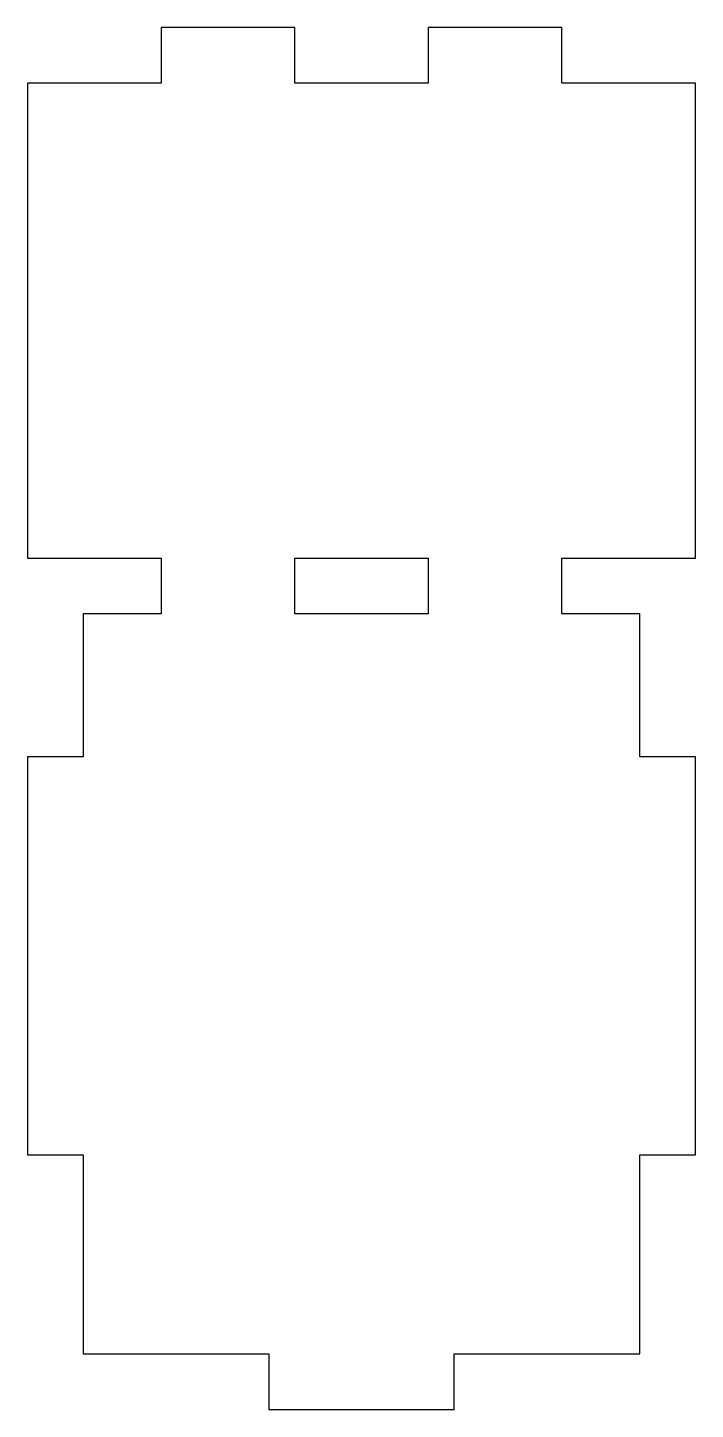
# Model space of a CAD drawing. Header units: millimetres. Extents: x -50 to 0, y -4 to 100.
import ezdxf

# ---------------------------------------------------------------- set-up
doc = ezdxf.new("R2010")
doc.units = ezdxf.units.MM
doc.layers.get('0').update_dxf_attribs({"linetype": 'CONTINUOUS'})

msp = doc.modelspace()

# ---------------------------------------------------------------- linework, layer by layer
for points in [[(-10.08, 60), (0, 60), (0, 95.8), (-10.08, 95.8), (-10.08, 100), (-20.16, 100), (-20.16, 95.8), (-30.24, 95.8), (-30.24, 100), (-40.32, 100), (-40.32, 95.8), (-50.4, 95.8), (-50.4, 60), (-40.32, 60), (-40.32, 55.8), (-46.2, 55.8), (-46.2, 45), (-50.4, 45), (-50.4, 15), (-46.2, 15), (-46.2, 0), (-32.2, 0), (-32.2, -4.2), (-18.2, -4.2), (-18.2, 0), (-4.2, 0), (-4.2, 15), (0, 15), (0, 45), (-4.2, 45), (-4.2, 55.8), (-10.08, 55.8)], [(-20.16, 55.8), (-30.24, 55.8), (-30.24, 60), (-20.16, 60)]]:
    msp.add_lwpolyline(points, close=True)

doc.saveas('drawing.dxf')
